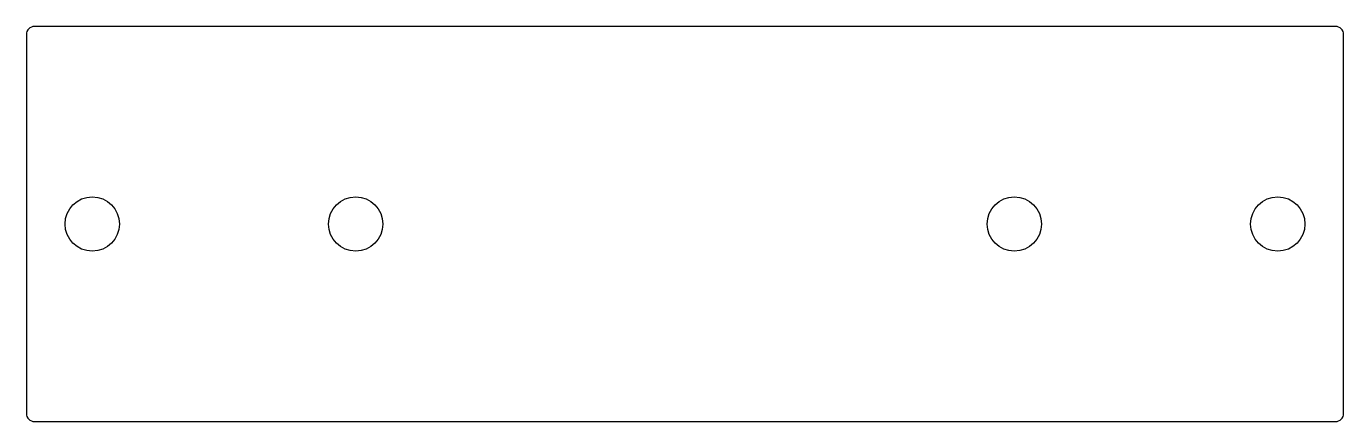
# Model space of a CAD drawing. Extents: x 0 to 80, y 0 to 24.
import ezdxf

# ---------------------------------------------------------------- set-up
doc = ezdxf.new("R2010")
doc.units = 0
doc.header["$MEASUREMENT"] = 0
doc.layers.get('0').update_dxf_attribs({"linetype": 'CONTINUOUS'})

msp = doc.modelspace()

# ---------------------------------------------------------------- linework, layer by layer
for p, q in [((79.5, 24), (0.5, 24)), ((0, 23.5), (0, 0.5)), ((80, 0.5), (80, 23.5)), ((0.5, 0), (79.5, 0))]:
    msp.add_line(p, q)
for centre in [(4, 12), (20, 12), (60, 12), (76, 12)]:
    msp.add_circle(centre, 1.65)
for centre, start, end in [((0.5, 23.5), 90, 180), ((79.5, 23.5), 0, 90), ((0.5, 0.5), 180, 270), ((79.5, 0.5), 270, 0)]:
    msp.add_arc(centre, 0.5, start, end)

doc.saveas('drawing.dxf')
